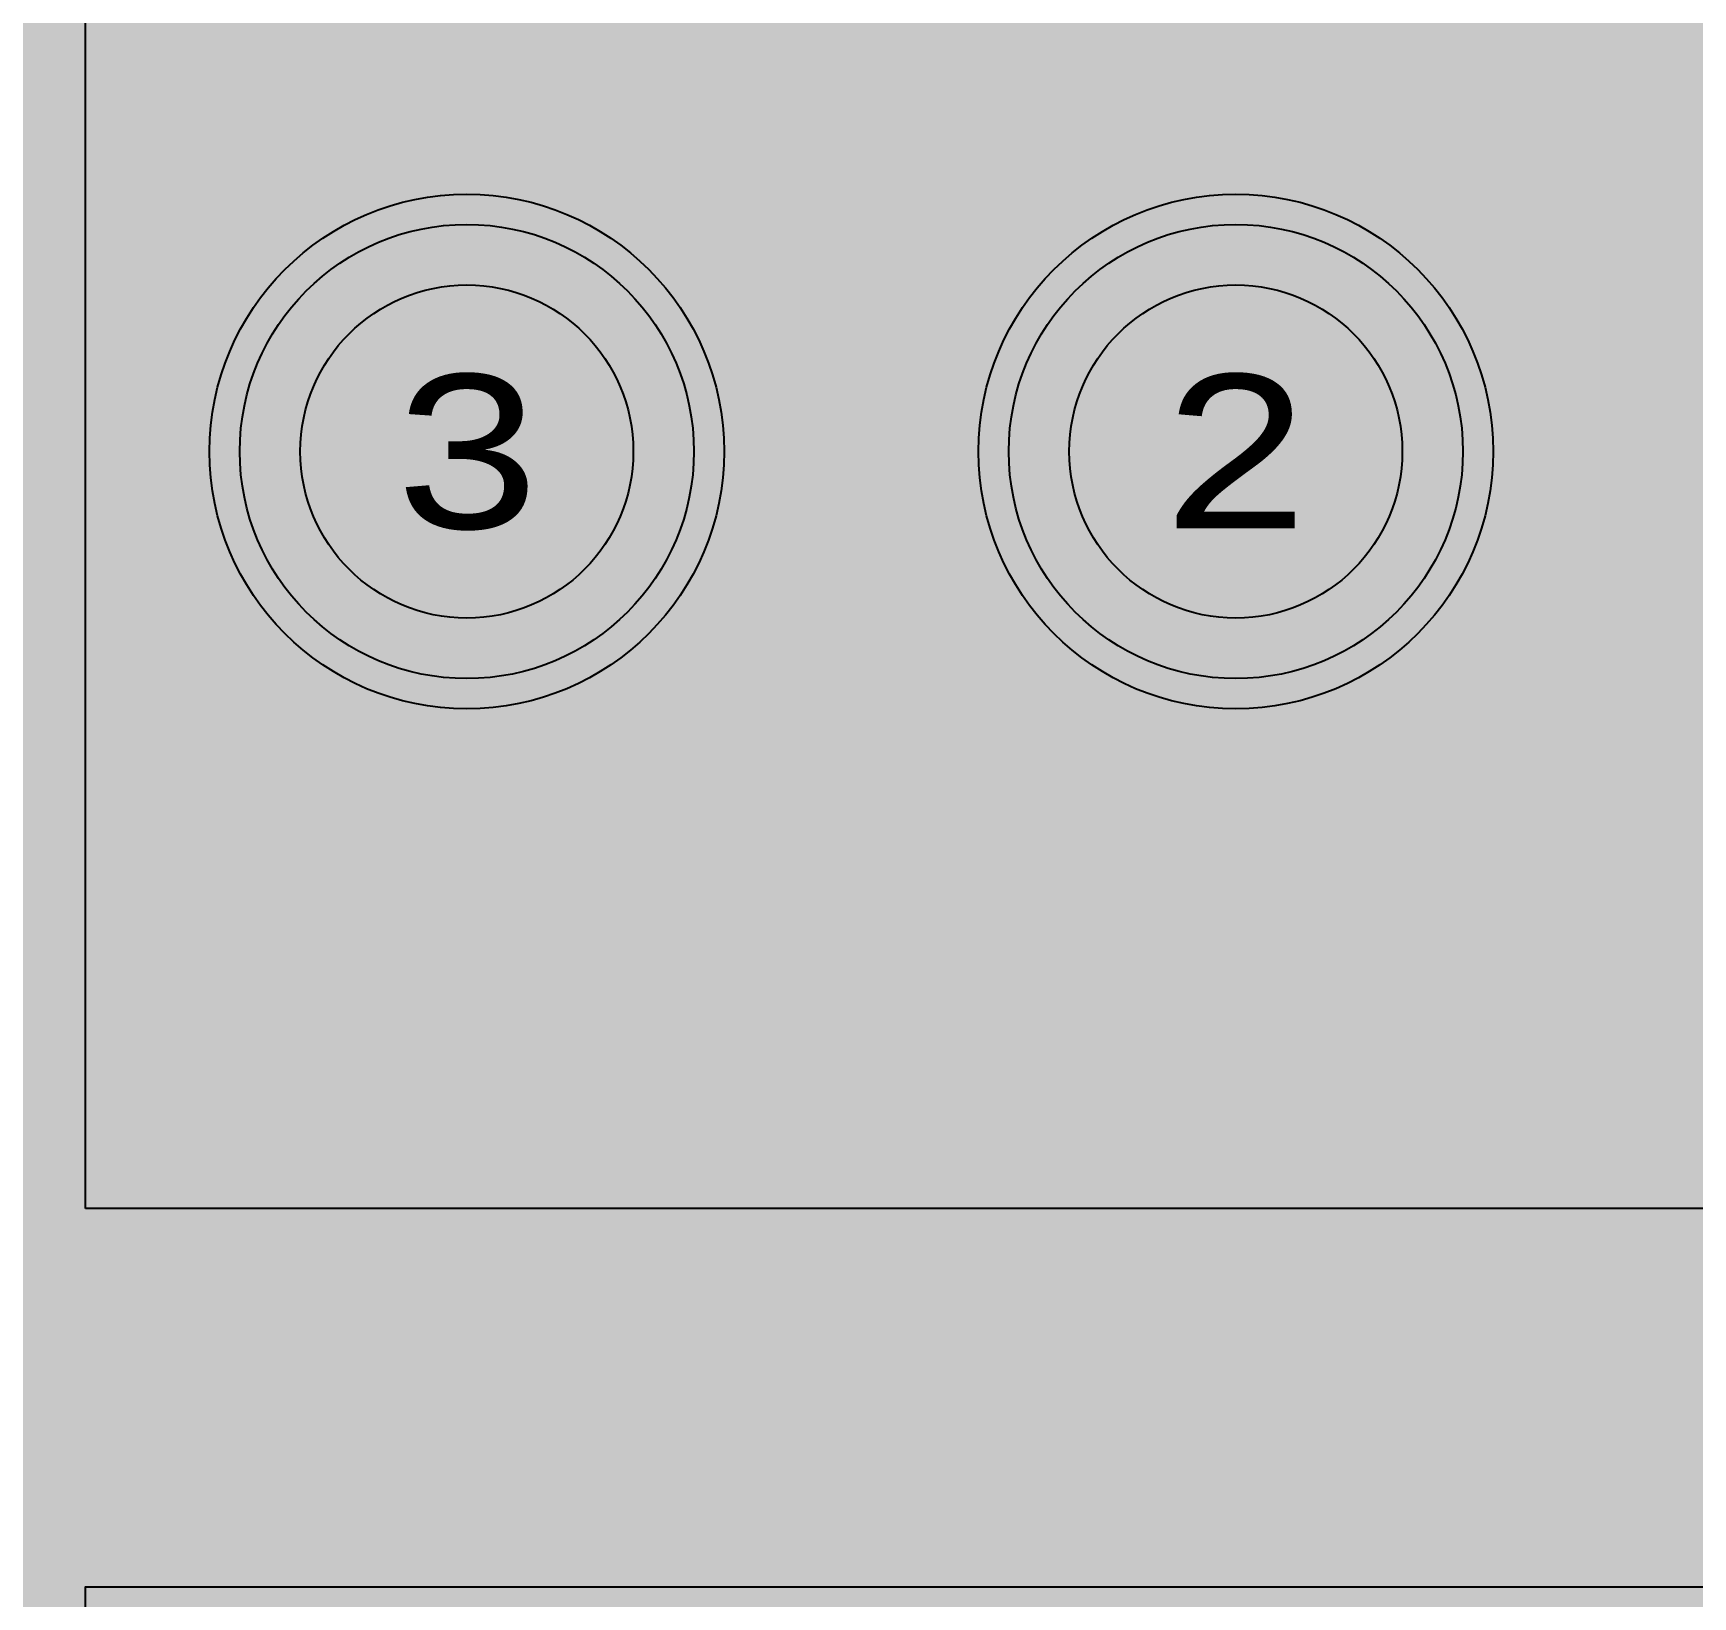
# Model space of a CAD drawing. Extents: x -28 to 199, y -61 to 255.
# Drawn here: x 161.53 to 167.01, y 235.47 to 240.63 of the extents above; entities that cross this region are included whole.
import ezdxf
from ezdxf.enums import TextEntityAlignment as Align

# ---------------------------------------------------------------- set-up
doc = ezdxf.new("R2010")
doc.units = 0
doc.header["$MEASUREMENT"] = 0
for name, color, linetype in [('ASSEMBLY_OUTLINES_TOP', 102, 'CONTINUOUS'), ('ASSEMBLY_PART_NUMBERS_TOP', 102, 'CONTINUOUS'), ('ASSEMBLY_REF_DES_TOP', 102, 'CONTINUOUS'), ('DRILL_DRAWING', 21, 'CONTINUOUS'), ('GENERATED_SILKSCREEN_TOP', 140, 'CONTINUOUS'), ('PART_HOLES_LAYER_2', 30, 'CONTINUOUS'), ('PART_HOLES_LAYER_3', 30, 'CONTINUOUS'), ('PART_HOLES_LAYER_BOTTOM', 30, 'CONTINUOUS'), ('PART_HOLES_LAYER_TOP', 30, 'CONTINUOUS'), ('PART_PADS_LAYER_2', 230, 'CONTINUOUS'), ('PART_PADS_LAYER_3', 81, 'CONTINUOUS'), ('PART_PADS_LAYER_BOTTOM', 10, 'CONTINUOUS'), ('PART_PADS_LAYER_TOP', 150, 'CONTINUOUS'), ('PIN_NUMBERS_BTM', 8, 'CONTINUOUS'), ('PIN_NUMBERS_TOP', 8, 'CONTINUOUS'), ('PLACEMENT_OUTLINES_TOP', 130, 'CONTINUOUS'), ('PLANE_DATA_LAYER_2', 230, 'CONTINUOUS'), ('PLANE_DATA_LAYER_3', 81, 'CONTINUOUS'), ('PLANE_DATA_LAYER_BOTTOM', 10, 'CONTINUOUS'), ('PLANE_SHAPES_LAYER_2', 230, 'CONTINUOUS'), ('PLANE_SHAPES_LAYER_3', 81, 'CONTINUOUS'), ('PLANE_SHAPES_LAYER_BOTTOM', 10, 'CONTINUOUS'), ('SILKSCREEN_OUTLINES_TOP', 150, 'CONTINUOUS'), ('SOLDERMASK_PADS_BTM', 12, 'CONTINUOUS'), ('SOLDERMASK_PADS_TOP', 180, 'CONTINUOUS'), ('TRACES_LAYER_TOP', 150, 'CONTINUOUS')]:
    doc.layers.add(name, color=color, linetype=linetype)
doc.styles.add('COURIER_NEW', font='COUR.TTF')
doc.styles.add('VERDANA', font='verdana.TTF')
doc.styles.add('VERIBEST_GERBER_0', font='txt')

msp = doc.modelspace()

# ---------------------------------------------------------------- hatches: boundary and pattern name
at = {"layer": 'PART_HOLES_LAYER_2'}
h = msp.add_hatch(color=256, dxfattribs=at)
edge = h.paths.add_edge_path()
edge.add_arc((162.96, 239.25), 0.55, 0, 360)
h = msp.add_hatch(color=256, dxfattribs=at)
edge = h.paths.add_edge_path()
edge.add_arc((165.5, 239.25), 0.55, 0, 360)
at = {"layer": 'PART_HOLES_LAYER_3'}
h = msp.add_hatch(color=256, dxfattribs=at)
edge = h.paths.add_edge_path()
edge.add_arc((162.96, 239.25), 0.55, 0, 360)
h = msp.add_hatch(color=256, dxfattribs=at)
edge = h.paths.add_edge_path()
edge.add_arc((165.5, 239.25), 0.55, 0, 360)
at = {"layer": 'PART_HOLES_LAYER_BOTTOM'}
h = msp.add_hatch(color=256, dxfattribs=at)
edge = h.paths.add_edge_path()
edge.add_arc((162.96, 239.25), 0.55, 0, 360)
h = msp.add_hatch(color=256, dxfattribs=at)
edge = h.paths.add_edge_path()
edge.add_arc((165.5, 239.25), 0.55, 0, 360)
at = {"layer": 'PART_HOLES_LAYER_TOP'}
h = msp.add_hatch(color=256, dxfattribs=at)
edge = h.paths.add_edge_path()
edge.add_arc((162.96, 239.25), 0.55, 0, 360)
h = msp.add_hatch(color=256, dxfattribs=at)
edge = h.paths.add_edge_path()
edge.add_arc((165.5, 239.25), 0.55, 0, 360)
at = {"layer": 'PLANE_DATA_LAYER_2'}
for points in [[(162.96, 239.25), (162.96, 240.3262)], [(165.5, 239.25), (165.5, 240.3262)], [(162.96, 239.25), (161.8838, 239.25)], [(162.96, 239.25), (162.96, 238.1738)], [(162.96, 239.25), (164.0362, 239.25)], [(165.5, 239.25), (164.4238, 239.25)], [(165.5, 239.25), (165.5, 238.1738)], [(165.5, 239.25), (166.5762, 239.25)]]:
    msp.add_hatch(color=256, dxfattribs=at).paths.add_polyline_path(points, is_closed=False, flags=0)
at = {"layer": 'PLANE_DATA_LAYER_3'}
for points in [[(162.96, 239.25), (162.96, 240.3262)], [(165.5, 239.25), (165.5, 240.3262)], [(162.96, 239.25), (161.8838, 239.25)], [(162.96, 239.25), (162.96, 238.1738)], [(162.96, 239.25), (164.0362, 239.25)], [(165.5, 239.25), (164.4238, 239.25)], [(165.5, 239.25), (165.5, 238.1738)], [(165.5, 239.25), (166.5762, 239.25)]]:
    msp.add_hatch(color=256, dxfattribs=at).paths.add_polyline_path(points, is_closed=False, flags=0)
at = {"layer": 'PLANE_DATA_LAYER_BOTTOM'}
h = msp.add_hatch(color=256, dxfattribs=at)
h.paths.add_polyline_path([(169.5, 182.99435, -0.668182), (169.36992, 182.94047), (166.02232, 186.28807, -0.19891), (166, 186.34195), (166, 188.18278, -0.2956984), (166.04507, 188.25233, 0.648068), (166.04507, 189.34767, -0.2956984), (166, 189.41722), (166, 217.49999, 0.4142136), (165.99999, 217.5), (158.00001, 217.5, 0.4142136), (158, 217.49999), (158, 214.9026, -0.19891), (157.97768, 214.84872), (157.67296, 214.544, -0.6168695), (157.54368, 214.58685, 0.8785732), (156.35382, 214.56761, -0.381511), (156.27811, 214.5), (154.48924, 214.5, -0.5383921), (154.4192, 214.60621, 0.8971333), (152.68695, 215.5822, -0.5138675), (152.56305, 215.5822, 0.676744), (150.75984, 215.13991, -0.4545685), (150.66361, 215.07726, 0.4628778), (149.90382, 214.56761, -0.381511), (149.82811, 214.5), (149.8262, 214.5, -0.4142136), (149.75, 214.5762), (149.75, 217.49999, 0.4142136), (149.74999, 217.5), (142.75001, 217.5, 0.4142136), (142.75, 217.49999), (142.75, 216.31714, -0.4142136), (142.6738, 216.24094), (130.8262, 216.24094, -0.4142136), (130.75, 216.31714), (130.75, 221.05161, -0.19891), (130.77232, 221.10549), (131.64451, 221.97768, -0.1989134), (131.69839, 222), (135.74999, 222, 0.4142136), (135.75, 222.00001), (135.75, 223.16083, -0.6295033), (135.87391, 223.22025, 2.0854042), (135.87391, 224.77975, -0.6295033), (135.75, 224.83917), (135.75, 225.1738, -0.4142136), (135.8262, 225.25), (142.6738, 225.25, -0.4142136), (142.75, 225.1738), (142.75, 222.25001, 0.4142136), (142.75001, 222.25), (145.16083, 222.25, -0.6295033), (145.22025, 222.12609, 2.0854042), (146.77975, 222.12609, -0.6295033), (146.83917, 222.25), (147.91083, 222.25, -0.6295033), (147.97025, 222.12609, 2.0854042), (149.52975, 222.12609, -0.6295033), (149.58917, 222.25), (161.74999, 222.25, 0.4142136), (161.75, 222.25001), (161.75, 235.31036, -0.1756598), (161.7677, 235.35919, 0.3625093), (161.7677, 236.64081, -0.1756598), (161.75, 236.68964), (161.75, 240.9238, -0.4142136), (161.8262, 241), (166.6738, 241, -0.4142136), (166.75, 240.9238), (166.75, 224.75001, 0.4142136), (166.75001, 224.75), (169.4238, 224.75, -0.4142136), (169.5, 224.6738)], flags=0)
h.paths.add_polyline_path([(133.75, 220, -1), (135.75, 220, -1)], flags=0)
h.paths.add_polyline_path([(137, 220, -1), (139, 220, -1)], flags=0)
h.paths.add_polyline_path([(138.04, 224, -1), (140.04, 224, -1)], flags=0)
h.paths.add_polyline_path([(140.25, 220, -1), (142.25, 220, -1)], flags=0)
h.paths.add_polyline_path([(161.96, 226.5, -1), (163.96, 226.5, -1)], flags=0)
h.paths.add_polyline_path([(161.96, 233, -1), (163.96, 233, -1)], flags=0)
h.paths.add_polyline_path([(161.96, 239.25, -1), (163.96, 239.25, -1)], flags=0)
h.paths.add_polyline_path([(163.28599, 219.38873, 1.7877343), (163.28599, 220.41127, -0.138574), (163.24611, 220.4), (154.65389, 220.4, -0.138574), (154.61401, 220.41127, 1.7877343), (154.61401, 219.38873, -0.138574), (154.65389, 219.4), (163.24611, 219.4, -0.138574)], flags=0)
h.paths.add_polyline_path([(164.5, 226.5, -1), (166.5, 226.5, -1)], flags=0)
h.paths.add_polyline_path([(164.5, 233, -1), (166.5, 233, -1)], flags=0)
h.paths.add_polyline_path([(164.5, 239.25, -1), (166.5, 239.25, -1)], flags=0)
for points in [[(162.96, 239.25), (162.19901, 240.01099)], [(162.96, 239.25), (163.72099, 240.01099)], [(165.5, 239.25), (164.73901, 240.01099)], [(165.5, 239.25), (166.26099, 240.01099)], [(162.96, 239.25), (162.19901, 238.48901)], [(162.96, 239.25), (163.72099, 238.48901)], [(165.5, 239.25), (164.73901, 238.48901)], [(165.5, 239.25), (166.26099, 238.48901)]]:
    msp.add_hatch(color=256, dxfattribs=at).paths.add_polyline_path(points, is_closed=False, flags=0)
at = {"layer": 'PLANE_SHAPES_LAYER_2'}
h = msp.add_hatch(color=256, dxfattribs=at)
h.paths.add_polyline_path([(169.5, 129.25), (149.5, 129.25), (142.25, 122), (142.25, 90.5), (147.5, 90.5), (147.5, 80), (154, 80), (154, 69.25), (131.75, 69.25), (131.75, 73.25), (121.25, 73.25), (121.25, 81), (110.5, 81), (110.5, 125.75), (106.5, 125.75), (106.5, 128.75), (93.5, 128.75), (93.5, 120.25), (91.75, 120.25), (91.75, 121.5), (80, 121.5), (80, 118.25), (73.25, 118.25), (73.25, 124.5), (67.5, 124.5), (67.5, 128), (57.75, 128), (57.75, 120.25), (55.25, 120.25), (55.25, 121.5), (47.5, 121.5), (47.5, 119), (35, 119), (35, 134.75), (32.75, 134.75), (32.75, 159.75), (29.25, 159.75), (29.25, 175.25), (22.5, 175.25), (22.5, 195.25), (17.25, 195.25), (17.25, 198), (22.5, 198), (22.5, 216.5), (40.25, 216.5), (40.25, 235.5), (54.5, 235.5), (54.5, 254), (87.25, 254), (87.25, 236.25), (86.25, 236.25), (86.25, 228.75), (81, 228.75), (81, 218.75), (95.25, 218.75), (95.25, 194.5), (87, 194.5), (87, 172), (131.1, 172), (131.1, 208.75), (115.5, 208.75), (115.5, 213.75), (106.75, 213.75), (106.75, 218.75), (110.25, 222.25), (110.25, 226.25), (142.5, 226.25), (142.5, 221.5), (160.5, 221.5), (160.5, 240.75), (169.5, 240.75)])
h.paths.add_polyline_path([(35.5, 149.5), (41.75, 149.5), (41.75, 152), (39.25, 152), (39.25, 154), (37.75, 154), (37.75, 152), (35.5, 152)], flags=16)
h.paths.add_polyline_path([(37.5, 125.75), (37.5, 128.75), (42.75, 128.75), (42.75, 125.75)], flags=16)
h.paths.add_polyline_path([(52, 127.75), (52, 130.75), (54.25, 130.75), (54.25, 127.75)], flags=16)
h.paths.add_polyline_path([(50.75, 219.5), (50.75, 226.5), (71.75, 226.5), (71.75, 219.5)], flags=16)
h.paths.add_polyline_path([(66.5, 150.75), (66.5, 177.5), (72.25, 177.5), (72.25, 150.75)], flags=16)
h.paths.add_polyline_path([(47.25, 185.25), (73, 185.25), (73, 188.25), (70.25, 188.25), (70.25, 191), (47.25, 191)], flags=16)
h.paths.add_polyline_path([(84.5, 208), (84.5, 212.75), (85, 212.75), (85, 208)], flags=16)
h.paths.add_polyline_path([(61.5, 137.25), (87.75, 137.25), (87.75, 140.5), (84.75, 140.5), (84.75, 143), (61.5, 143)], flags=16)
h.paths.add_polyline_path([(88.75, 127), (88.75, 130), (91, 130), (91, 127)], flags=16)
h.paths.add_polyline_path([(85.5, 130.25), (85.5, 132.5), (91, 132.5), (91, 130.25)], flags=16)
h.paths.add_polyline_path([(108.75, 142.25), (135.75, 142.25), (135.75, 145.75), (132.25, 145.75), (132.25, 149), (108.75, 149)], flags=16)
h.paths.add_polyline_path([(114.25, 126.75), (140.75, 126.75), (140.75, 129.75), (137.25, 129.75), (137.25, 133), (114.25, 133)], flags=16)
h.paths.add_polyline_path([(155.25, 180.25), (166.25, 180.25), (166.25, 186.25), (152.25, 186.25), (152.25, 183), (155.25, 183)], flags=16)
at = {"layer": 'PLANE_SHAPES_LAYER_3'}
h = msp.add_hatch(color=256, dxfattribs=at)
h.paths.add_polyline_path([(169.5, 129.25), (149.5, 129.25), (142.25, 122), (142.25, 90.5), (147.5, 90.5), (147.5, 80), (154, 80), (154, 69.25), (131.75, 69.25), (131.75, 73.25), (121.25, 73.25), (121.25, 81), (110.5, 81), (110.5, 125.75), (106.5, 125.75), (106.5, 128.75), (93.5, 128.75), (93.5, 120.25), (91.75, 120.25), (91.75, 121.5), (80, 121.5), (80, 118.25), (73.25, 118.25), (73.25, 124.5), (67.5, 124.5), (67.5, 127.75), (58.25, 127.75), (58.25, 130.25), (88.75, 130.25), (88.75, 127), (91, 127), (91, 132.5), (55, 132.5), (55, 131.25), (52, 131.25), (52, 127.75), (55, 127.75), (55, 127.25), (57.75, 127.25), (57.75, 120.25), (55.25, 120.25), (55.25, 121.5), (47.5, 121.5), (47.5, 119), (35, 119), (35, 134.75), (32.75, 134.75), (32.75, 159.75), (29.25, 159.75), (29.25, 175.25), (22.5, 175.25), (22.5, 195.25), (17.25, 195.25), (17.25, 198), (22.5, 198), (22.5, 216.5), (40.25, 216.5), (40.25, 235.5), (54.5, 235.5), (54.5, 254), (87.25, 254), (87.25, 236.25), (86.25, 236.25), (86.25, 228.75), (81, 228.75), (81, 218.75), (95.25, 218.75), (95.25, 194.5), (87, 194.5), (87, 172), (131.1, 172), (131.1, 208.75), (115.5, 208.75), (115.5, 213.75), (106.75, 213.75), (106.75, 218.75), (110.25, 222.25), (110.25, 226.25), (142.5, 226.25), (142.5, 221.5), (160.5, 221.5), (160.5, 240.75), (169.5, 240.75)])
h.paths.add_polyline_path([(35.5, 149.5), (41.75, 149.5), (41.75, 152), (39.25, 152), (39.25, 154), (37.75, 154), (37.75, 152), (35.5, 152)], flags=16)
h.paths.add_polyline_path([(37.5, 125.75), (37.5, 128.75), (42.75, 128.75), (42.75, 125.75)], flags=16)
h.paths.add_polyline_path([(50.75, 219.5), (50.75, 226.5), (71.75, 226.5), (71.75, 219.5)], flags=16)
h.paths.add_polyline_path([(66.5, 150.75), (66.5, 177.5), (72.25, 177.5), (72.25, 150.75)], flags=16)
h.paths.add_polyline_path([(47.25, 185.25), (73, 185.25), (73, 188.25), (70.25, 188.25), (70.25, 191), (47.25, 191)], flags=16)
h.paths.add_polyline_path([(84.5, 208), (84.5, 212.75), (85, 212.75), (85, 208)], flags=16)
h.paths.add_polyline_path([(61.5, 137.25), (87.75, 137.25), (87.75, 140.5), (84.75, 140.5), (84.75, 143), (61.5, 143)], flags=16)
h.paths.add_polyline_path([(108.75, 142.25), (135.75, 142.25), (135.75, 145.75), (132.25, 145.75), (132.25, 149), (108.75, 149)], flags=16)
h.paths.add_polyline_path([(114.25, 126.75), (140.75, 126.75), (140.75, 129.75), (137.25, 129.75), (137.25, 133), (114.25, 133)], flags=16)
h.paths.add_polyline_path([(155.25, 180.25), (166.25, 180.25), (166.25, 186.25), (152.25, 186.25), (152.25, 183), (155.25, 183)], flags=16)

# ---------------------------------------------------------------- linework, layer by layer
at = {"layer": 'ASSEMBLY_OUTLINES_TOP', "const_width": 0.2}
for points in [[(161.7, 236.75), (161.7, 241.75), (169.3, 241.75), (169.3, 236.75)], [(161.7, 230.5), (161.7, 235.5), (169.3, 235.5), (169.3, 230.5)]]:
    msp.add_lwpolyline(points, close=True, dxfattribs=at)
at = {"layer": 'GENERATED_SILKSCREEN_TOP', "const_width": 0.15}
for points in [[(161.7, 236.75), (161.7, 241.75), (169.3, 241.75), (169.3, 236.75)], [(161.7, 230.5), (161.7, 235.5), (169.3, 235.5), (169.3, 230.5)]]:
    msp.add_lwpolyline(points, close=True, dxfattribs=at)
at = {"layer": 'PART_HOLES_LAYER_2'}
for centre in [(162.96, 239.25), (165.5, 239.25)]:
    msp.add_circle(centre, 0.55, dxfattribs=at)
at = {"layer": 'PART_HOLES_LAYER_3'}
for centre in [(162.96, 239.25), (165.5, 239.25)]:
    msp.add_circle(centre, 0.55, dxfattribs=at)
at = {"layer": 'PART_HOLES_LAYER_BOTTOM'}
for centre in [(162.96, 239.25), (165.5, 239.25)]:
    msp.add_circle(centre, 0.55, dxfattribs=at)
at = {"layer": 'PART_HOLES_LAYER_TOP'}
for centre in [(162.96, 239.25), (165.5, 239.25)]:
    msp.add_circle(centre, 0.55, dxfattribs=at)
at = {"layer": 'PART_PADS_LAYER_2'}
for centre in [(162.96, 239.25), (165.5, 239.25)]:
    msp.add_circle(centre, 0.75, dxfattribs=at)
at = {"layer": 'PART_PADS_LAYER_3'}
for centre in [(162.96, 239.25), (165.5, 239.25)]:
    msp.add_circle(centre, 0.75, dxfattribs=at)
at = {"layer": 'PART_PADS_LAYER_BOTTOM'}
for centre in [(162.96, 239.25), (165.5, 239.25)]:
    msp.add_circle(centre, 0.75, dxfattribs=at)
at = {"layer": 'PART_PADS_LAYER_TOP'}
for centre in [(162.96, 239.25), (165.5, 239.25)]:
    msp.add_circle(centre, 0.75, dxfattribs=at)
at = {"layer": 'PLACEMENT_OUTLINES_TOP'}
for points in [[(161.7, 236.75), (161.7, 241.75), (169.3, 241.75), (169.3, 236.75)], [(161.7, 230.5), (161.7, 235.5), (169.3, 235.5), (169.3, 230.5)]]:
    msp.add_lwpolyline(points, close=True, dxfattribs=at)
at = {"layer": 'PLANE_DATA_LAYER_2', "const_width": 0.5}
for points in [[(162.96, 239.25), (162.96, 240.3262)], [(165.5, 239.25), (165.5, 240.3262)], [(162.96, 239.25), (161.8838, 239.25)], [(162.96, 239.25), (162.96, 238.1738)], [(162.96, 239.25), (164.0362, 239.25)], [(165.5, 239.25), (164.4238, 239.25)], [(165.5, 239.25), (165.5, 238.1738)], [(165.5, 239.25), (166.5762, 239.25)]]:
    msp.add_lwpolyline(points, dxfattribs=at)
at = {"layer": 'PLANE_DATA_LAYER_3', "const_width": 0.5}
for points in [[(162.96, 239.25), (162.96, 240.3262)], [(165.5, 239.25), (165.5, 240.3262)], [(162.96, 239.25), (161.8838, 239.25)], [(162.96, 239.25), (162.96, 238.1738)], [(162.96, 239.25), (164.0362, 239.25)], [(165.5, 239.25), (164.4238, 239.25)], [(165.5, 239.25), (165.5, 238.1738)], [(165.5, 239.25), (166.5762, 239.25)]]:
    msp.add_lwpolyline(points, dxfattribs=at)
at = {"layer": 'PLANE_DATA_LAYER_BOTTOM', "const_width": 0.5}
for points in [[(162.96, 239.25), (162.19901, 240.01099)], [(162.96, 239.25), (163.72099, 240.01099)], [(165.5, 239.25), (164.73901, 240.01099)], [(165.5, 239.25), (166.26099, 240.01099)], [(162.96, 239.25), (162.19901, 238.48901)], [(162.96, 239.25), (163.72099, 238.48901)], [(165.5, 239.25), (164.73901, 238.48901)], [(165.5, 239.25), (166.26099, 238.48901)]]:
    msp.add_lwpolyline(points, dxfattribs=at)
at = {"layer": 'PLANE_SHAPES_LAYER_BOTTOM'}
msp.add_solid([(161.75, 222.25), (166.75, 222.25), (161.75, 241), (166.75, 241)], dxfattribs=at)
at = {"layer": 'SILKSCREEN_OUTLINES_TOP'}
for points in [[(161.7, 236.75), (161.7, 241.75), (169.3, 241.75), (169.3, 236.75)], [(161.7, 230.5), (161.7, 235.5), (169.3, 235.5), (169.3, 230.5)]]:
    msp.add_lwpolyline(points, close=True, dxfattribs=at)
at = {"layer": 'SOLDERMASK_PADS_BTM'}
for centre in [(162.96, 239.25), (165.5, 239.25)]:
    msp.add_circle(centre, 0.85, dxfattribs=at)
at = {"layer": 'SOLDERMASK_PADS_TOP'}
for centre in [(162.96, 239.25), (165.5, 239.25)]:
    msp.add_circle(centre, 0.85, dxfattribs=at)
at = {"layer": 'TRACES_LAYER_TOP', "const_width": 0.5}
msp.add_lwpolyline([(168.04, 239.25), (168.04, 237.05131), (167.79251, 236.80383), (164.211, 236.80383), (160.96667, 233.5595), (160.96667, 222.05337), (159.03102, 220.11771), (156.10961, 220.11771), (154.365, 218.3731), (154.365, 216.6)], dxfattribs=at)

# ---------------------------------------------------------------- texts
at = {"layer": 'ASSEMBLY_PART_NUMBERS_TOP', "style": 'VERIBEST_GERBER_0'}
for s, p in [('5014', (166, 242.46)), ('SPC02SVJN-RC-3POS', (165.5, 241.79)), ('M80-5101242', (149.25, 237.21)), ('SPC02SVJN-RC-3POS', (165.5, 235.54))]:
    msp.add_text(s, height=2.032, dxfattribs=at).set_placement(p, align=Align.TOP_LEFT)
at = {"layer": 'ASSEMBLY_REF_DES_TOP', "style": 'VERDANA'}
msp.add_text('J3', height=1, dxfattribs=at).set_placement((163.4, 241.25), align=Align.TOP_LEFT)
at = {"layer": 'DRILL_DRAWING', "style": 'VERIBEST_GERBER_0'}
for s, p in [('E', (162.96, 239.25)), ('E', (165.5, 239.25)), ('T', (161, 236))]:
    msp.add_text(s, height=2, dxfattribs=at).set_placement(p, align=Align.MIDDLE_CENTER)
at = {"layer": 'PIN_NUMBERS_BTM', "style": 'COURIER_NEW'}
for s, p in [('3', (162.96, 239.25)), ('2', (165.5, 239.25))]:
    msp.add_text(s, height=0.508, dxfattribs=at).set_placement(p, align=Align.MIDDLE_CENTER)
at = {"layer": 'PIN_NUMBERS_TOP', "style": 'COURIER_NEW'}
for s, p in [('3', (162.96, 239.25)), ('2', (165.5, 239.25))]:
    msp.add_text(s, height=0.508, dxfattribs=at).set_placement(p, align=Align.MIDDLE_CENTER)

doc.saveas('drawing.dxf')
